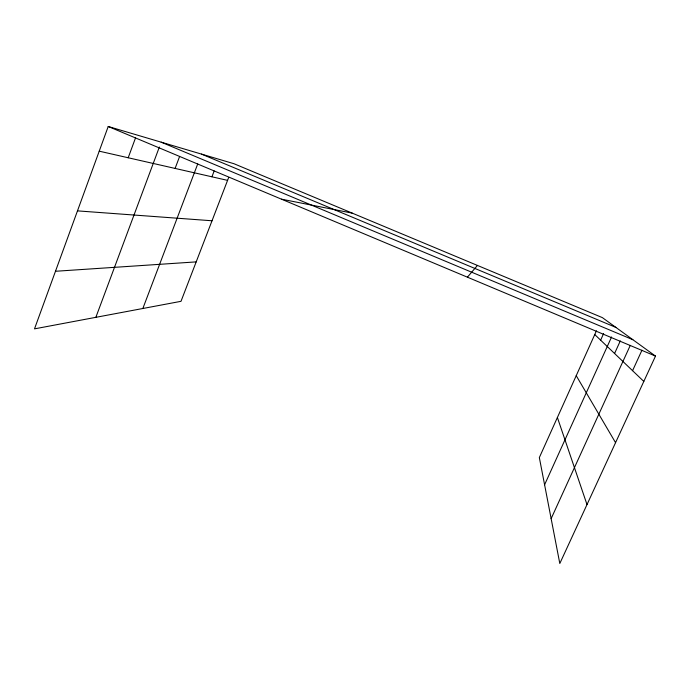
<?xml version="1.0" encoding="UTF-8"?>
<svg xmlns="http://www.w3.org/2000/svg" width="690" height="690" viewBox="0 0 690 690"><rect width="100%" height="100%" fill="white"/><g stroke="black" fill="none" stroke-linecap="round" stroke-linejoin="round"><path stroke-width="1.03" d="M596.445 330.795L539.339 457.565L559.806 563.514L655.5 356.092L602.379 317.624L233.988 163.728L108.218 126.486L34.5 328.863L181.004 301.323L228.709 177.425M128.193 157.76L135.533 137.879M95.85 317.331L159.373 147.005M175.105 168.429L179.607 156.475M142.847 308.49L197.72 163.944M211.934 176.804L214.176 170.93M600.628 340.17L603.612 333.563M544.591 484.777L611.582 336.97M614.566 353.496L620.301 340.903M551.138 518.656L630.272 345.38M632.566 370.685L641.967 350.192M467.406 277.182L477.445 265.434M55.476 271.274L196.184 261.889M77.478 210.873L212.02 220.766M281.486 199.177L352.236 213.124M99.222 151.17L227.579 180.366M201.463 154.094L615.911 327.422M161.175 142.166L632.868 339.704M108.218 126.486L655.5 356.092M594.754 334.555L643.813 381.423M576.228 375.671L615.558 442.67M557.391 417.493L587 504.562"/></g></svg>
